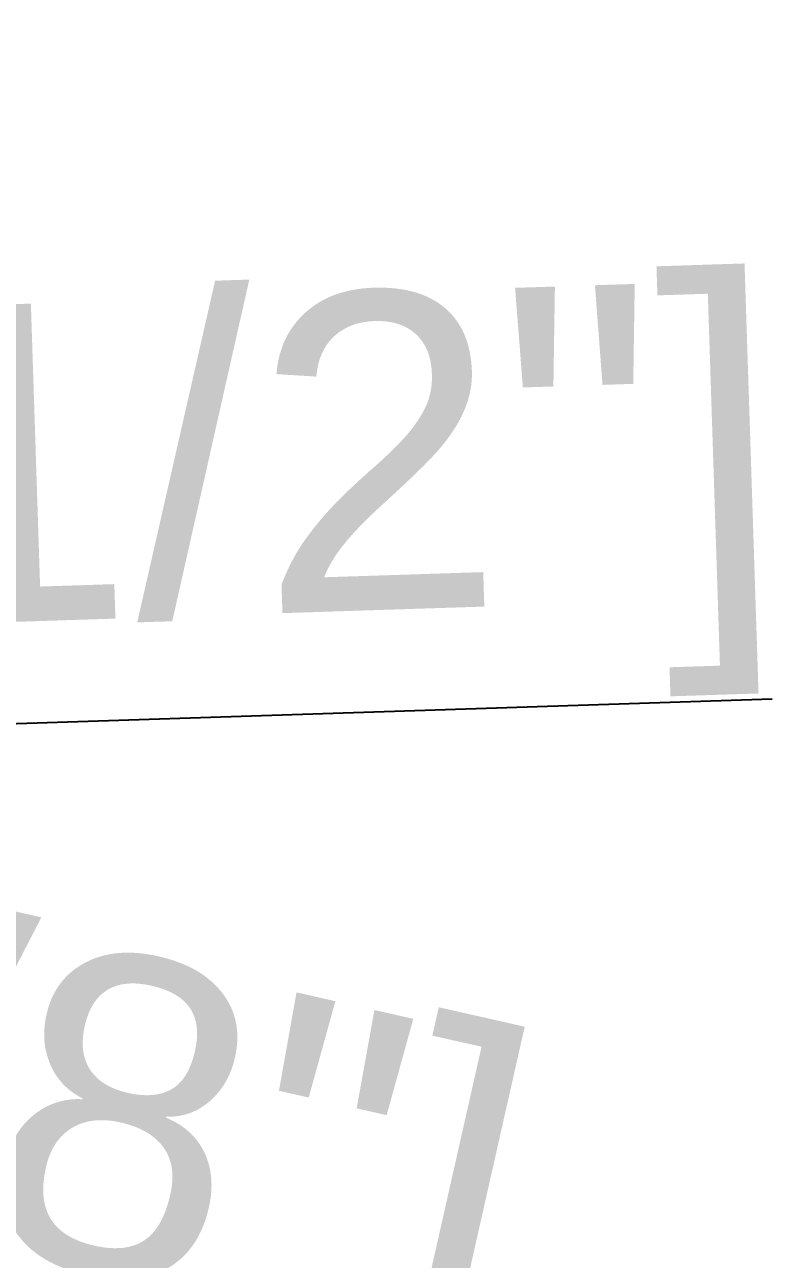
# Model space of a CAD drawing. Header units: millimetres. Extents: x 710 to 26878, y 589 to 5187.
# Drawn here: x 12356.5 to 12474.3, y 1388.4 to 1582.8 of the extents above; entities that cross this region are included whole.
import ezdxf

# ---------------------------------------------------------------- set-up
doc = ezdxf.new("R2010")
doc.units = ezdxf.units.MM
doc.styles.get("Standard").update_dxf_attribs({"font": 'arial.ttf'})
doc.dimstyles.new('ISO-25', dxfattribs={"dimtxt": 50, "dimasz": 50, "dimexe": 1.25, "dimexo": 0.625, "dimtad": 1, "dimtxsty": 'Standard', "dimcen": 2.5, "dimadec": 0, "dimazin": 0, "dimtfac": 1, "dimtmove": 0, "dimatfit": 3, "dimfxl": 1, "dimarcsym": 0})

# ---------------------------------------------------------------- blocks, each defined once
blk = doc.blocks.new('*D145')
at = {"color": 0, "lineweight": -2, "transparency": 16777216}
for p, q in [((11954.53, 1463.33), (11905.76, 1474.36)), ((12003.29, 1452.31), (12011.1, 1450.54)), ((12422.23, 1357.59), (12059.87, 1439.52))]:
    blk.add_line(p, q, dxfattribs=at)
at = {"color": 0, "transparency": 16777216}
for points in [[(11956.36, 1471.46), (11952.69, 1455.21), (12003.29, 1452.31)], [(12061.7, 1447.65), (12058.03, 1431.39), (12011.1, 1450.54)]]:
    blk.add_solid(points, dxfattribs=at)
at = {"layer": 'Defpoints', "color": 0, "transparency": 16777216}
for p in [(12003.29, 1452.31), (12011.1, 1450.54)]:
    blk.add_point(p, dxfattribs=at)
at = {"color": 0, "transparency": 16777216, "insert": (12272.82, 1425.7), "char_height": 50, "attachment_point": 5, "rotation": 347.2603}
blk.add_mtext('∅8 [∅3/8"]', dxfattribs=at)
blk = doc.blocks.new('*D146')
at = {"color": 0, "lineweight": -2, "transparency": 16777216}
for p, q in [((12474.3, 1476.64), (12064.17, 1463.28)), ((12000.2, 1461.2), (12014.19, 1461.65)), ((11950.23, 1459.57), (11900.25, 1457.94))]:
    blk.add_line(p, q, dxfattribs=at)
at = {"color": 0, "transparency": 16777216}
for points in [[(12063.89, 1471.61), (12064.44, 1454.95), (12014.19, 1461.65)], [(11949.95, 1467.9), (11950.5, 1451.24), (12000.2, 1461.2)]]:
    blk.add_solid(points, dxfattribs=at)
at = {"layer": 'Defpoints', "color": 0, "transparency": 16777216}
for p in [(12000.2, 1461.2), (12014.19, 1461.65)]:
    blk.add_point(p, dxfattribs=at)
at = {"color": 0, "transparency": 16777216, "insert": (12293.13, 1504.25), "char_height": 50, "attachment_point": 5, "rotation": 1.8659}
blk.add_mtext('∅14 [∅1/2"]', dxfattribs=at)

msp = doc.modelspace()

# ---------------------------------------------------------------- dimensions: what is measured, and where the dimension line sits
for p1, p2, picture, middle in [((12000.1998, 1461.1983), (12014.1924, 1461.6541), '*D146', (12293.1317, 1504.2456)), ((12003.2946, 1452.3083), (12011.0976, 1450.5441), '*D145', (12272.8175, 1425.7042))]:
    dim = msp.add_diameter_dim_2p(p1=p1, p2=p2, dimstyle='ISO-25')
    dim.commit()
    dim.dimension.update_dxf_attribs({"geometry": picture, "text_midpoint": middle})

doc.saveas('drawing.dxf')
